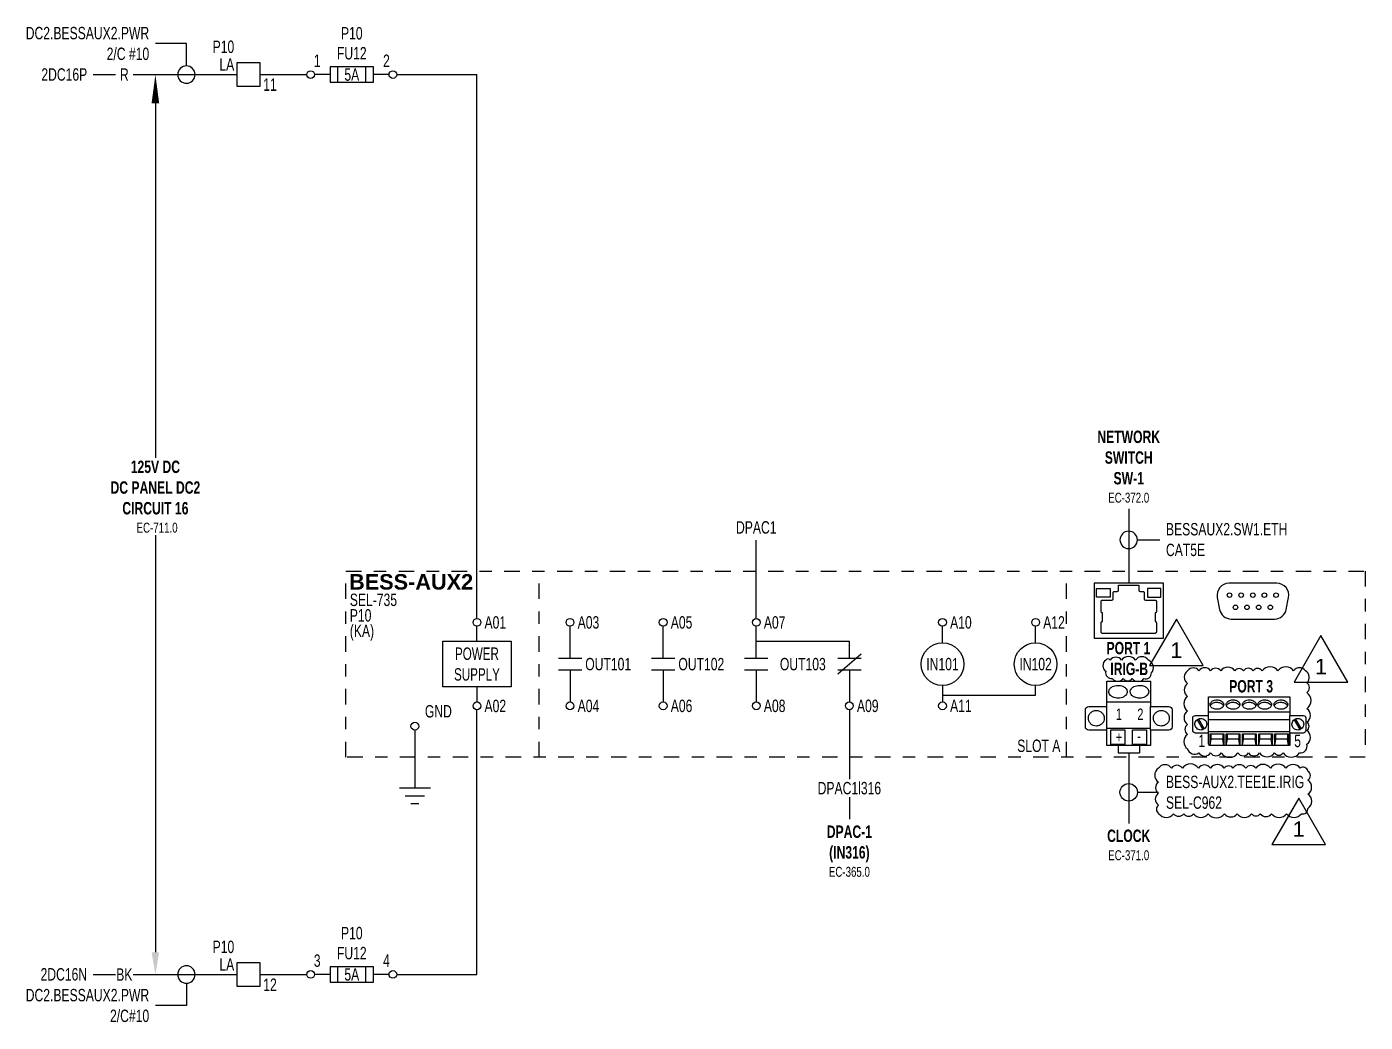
# Paper-space layout 'NRE-EC-320.1' of a CAD drawing. Header units: inches. Extents: x 1.5 to 33.3, y 0.7 to 18.6.
# Drawn here: x 1.48 to 12.26, y 10.62 to 18.64 of the extents above; entities that cross this region are included whole.
import ezdxf
from ezdxf.enums import TextEntityAlignment as Align

# ---------------------------------------------------------------- set-up
doc = ezdxf.new("R2018")
doc.units = ezdxf.units.IN
doc.header["$LTSCALE"] = 0.5
doc.header["$MEASUREMENT"] = 0
doc.set_wipeout_variables(frame=1)
doc.linetypes.add('DASHDOT2', pattern=[0.5, 0.25, -0.125, 0, -0.125])
doc.layers.add('A-Anno-Revs', color=1, linetype='Continuous', lineweight=25)
for name, color, linetype in [('EC-EQPM-MAJR', 4, 'Continuous'), ('EC-EQPM-OUTL', 4, 'DASHDOT2'), ('EC-WIRE-SCHM', 1, 'Continuous'), ('G-ANNO-TEXT', 2, 'Continuous')]:
    doc.layers.add(name, color=color, linetype=linetype)
doc.styles.add('ACADE SYMBOL', font='arial.ttf', dxfattribs={"width": 0.7, "height": 0.1})
doc.styles.add('ACADE TAG', font='arialbd.ttf', dxfattribs={"height": 0.125})
doc.styles.add('MES STANDARD', font='arial.ttf', dxfattribs={"height": 0.1})
doc.styles.add('MES SYMBOL TEXT', font='arial.ttf', dxfattribs={"width": 0.7, "height": 0.1})
doc.styles.add('ROMANS', font='romans.shx')
doc.styles.add('WD', font='arial.ttf', dxfattribs={"width": 0.7})

# ---------------------------------------------------------------- blocks, each defined once
blk = doc.blocks.new('*U8')
for p, q in [((0, 0.25), (-0.25, 0.25)), ((-0.07, 0), (-0.07, 0)), ((0.07, 0), (0.07, 0))]:
    blk.add_line(p, q)
blk.add_lwpolyline([(0, 0.07), (0, 0.25)])
for start, end in [(0, 180), (180, 0)]:
    blk.add_arc((0, 0), 0.0702, start, end)
blk = doc.blocks.new('FUSE_HORIZONTAL')
at = {"layer": 'G-ANNO-TEXT', "style": 'MES SYMBOL TEXT', "width": 0.7}
for tag, p in [('LOC', (0, 0.283)), ('FUSE_NUM', (0, 0.122))]:
    blk.add_attdef(tag, text='', height=0.1, dxfattribs=at).set_placement(p, align=Align.CENTER)
blk.add_wipeout([(0.363, 0.031), (0.363, -0.031), (-0.363, -0.031), (-0.363, 0.031)])
for p, q in [((-0.175, 0), (-0.3, 0)), ((-0.175, 0), (-0.3, 0)), ((-0.113, -0.062), (-0.113, 0.062)), ((0.113, -0.062), (0.113, 0.062)), ((0.3, 0), (0.175, 0)), ((0.3, 0), (0.175, 0))]:
    blk.add_line(p, q)
blk.add_lwpolyline([(0.175, -0.062), (0.175, 0.062), (-0.175, 0.062), (-0.175, -0.062)], close=True)
for centre in [(-0.331, 0), (0.331, 0)]:
    blk.add_circle(centre, 0.0312)
blk.add_attdef('RIGHT_TERM', text='', height=0.1, dxfattribs=at).set_placement((0.306, 0.031), align=Align.BOTTOM_RIGHT)
blk.add_attdef('LEFT_TERM', text='', height=0.1, dxfattribs=at).set_placement((-0.306, 0.031), align=Align.BOTTOM_LEFT)
blk.add_attdef('FUSE_SIZE', text='', height=0.1, dxfattribs=at).set_placement((0, 0), align=Align.MIDDLE_CENTER)
blk = doc.blocks.new('PNL_TERM')
at = {"layer": 'G-ANNO-TEXT', "style": 'MES SYMBOL TEXT', "width": 0.7}
blk.add_attdef('LOC', text='', height=0.1, dxfattribs=at).set_placement((-0.115, 0.144), align=Align.BOTTOM_RIGHT)
blk.add_wipeout([(-0.094, 0.094), (0.094, 0.094), (0.094, -0.094), (-0.094, -0.094)])
blk.add_lwpolyline([(0.094, -0.094), (0.094, 0.094), (-0.094, 0.094), (-0.094, -0.094)], close=True)
blk.add_attdef('TAGSTRIP', text='', height=0.1, dxfattribs=at).set_placement((-0.115, 0.002), align=Align.BOTTOM_RIGHT)
blk.add_attdef('TERM#', text='', height=0.1, dxfattribs=at).set_placement((0.119, -0.031), align=Align.TOP_LEFT)
blk = doc.blocks.new('*U10')
for p, q in [((-0.07, 0), (-0.07, 0)), ((0.07, 0), (0.07, 0)), ((0, -0.25), (-0.25, -0.25))]:
    blk.add_line(p, q)
blk.add_lwpolyline([(0, -0.07), (0, -0.25)])
for start, end in [(0, 180), (180, 0)]:
    blk.add_arc((0, 0), 0.0702, start, end)
blk = doc.blocks.new('HDV1_GROUND_1-')
for p, q in [((-0.125, -0.09375), (0.125, -0.09375)), ((-0.078125, -0.15625), (0.078125, -0.15625)), ((-0.03125, -0.21875), (0.03125, -0.21875))]:
    blk.add_line(p, q)
blk.add_lwpolyline([(0, 0), (0, -0.09375)])
at = {"style": 'WD', "flags": 1}
for tag in ['X4TERM01', 'X2TERM02', 'X1TERM03']:
    blk.add_attdef(tag, (0, 0), '', height=0.005, dxfattribs=at)
blk = doc.blocks.new('POWER SUPPLY')
for p, q in [((0, 0.18375), (0, 0.305)), ((0, -0.18375), (0, -0.305))]:
    blk.add_line(p, q)
blk.add_lwpolyline([(-0.275625, 0.18375), (0.275625, 0.18375), (0.275625, -0.18375), (-0.275625, -0.18375)], close=True)
for centre in [(0, 0.33625), (0, -0.33625)]:
    blk.add_circle(centre, 0.03125)
at = {"layer": 'G-ANNO-TEXT', "style": 'MES SYMBOL TEXT', "width": 0.7}
for tag, p in [('TOP-TERM', (0.06125, 0.33625)), ('BOTTOM-TERM', (0.06125, -0.33625))]:
    blk.add_attdef(tag, text='', height=0.1, dxfattribs=at).set_placement(p, align=Align.MIDDLE_LEFT)
at = {"layer": 'G-ANNO-TEXT', "style": 'MES SYMBOL TEXT', "width": 0.7, "flags": 8}
blk.add_attdef('PWR_SUP', text='', height=0.1, dxfattribs=at).set_placement((0, 0), align=Align.MIDDLE_CENTER)
blk = doc.blocks.new('RELAY_TERM')
blk.add_circle((0, 0), 0.03125)
at = {"layer": 'G-ANNO-TEXT', "style": 'MES SYMBOL TEXT', "width": 0.7}
for tag, p in [('TERM_DESC', (0.08125, 0.12)), ('TERM', (0.08125, 0))]:
    blk.add_attdef(tag, text='', height=0.1, dxfattribs=at).set_placement(p, align=Align.MIDDLE_LEFT)
blk = doc.blocks.new('OUTPUT_IN-RELAYBOX')
for p, q in [((0, 0.046875), (0, 0.305)), ((-0.09375, 0.046875), (0.09375, 0.046875)), ((-0.09375, -0.046875), (0.09375, -0.046875)), ((0, -0.046875), (0, -0.305))]:
    blk.add_line(p, q)
for centre in [(0, 0.33625), (0, -0.33625)]:
    blk.add_circle(centre, 0.03125)
at = {"layer": 'G-ANNO-TEXT', "style": 'MES SYMBOL TEXT', "width": 0.7}
blk.add_attdef('POLARITY', text='', height=0.1, dxfattribs=at).set_placement((-0.06125, 0.275625), align=Align.MIDDLE_RIGHT)
for tag, p in [('TOP-TERM', (0.06125, 0.33625)), ('OUTPUT-#', (0.1225, 0)), ('BOTTOM-TERM', (0.06125, -0.33625))]:
    blk.add_attdef(tag, text='', height=0.1, dxfattribs=at).set_placement(p, align=Align.MIDDLE_LEFT)
blk = doc.blocks.new('*U18')
for p, q in [((0, 0.047), (0, 0.305)), ((0, 0.184), (0.75, 0.184)), ((0.75, 0.047), (0.75, 0.184)), ((-0.094, 0.047), (0.094, 0.047)), ((0.844, 0.081), (0.656, -0.081)), ((0.656, 0.047), (0.844, 0.047)), ((-0.094, -0.047), (0.094, -0.047)), ((0, -0.047), (0, -0.305)), ((0.656, -0.047), (0.844, -0.047)), ((0.75, -0.047), (0.75, -0.305))]:
    blk.add_line(p, q)
for centre in [(0, 0.336), (0, -0.336), (0.75, -0.336)]:
    blk.add_circle(centre, 0.0312)
at = {"layer": 'G-ANNO-TEXT', "style": 'MES SYMBOL TEXT', "width": 0.7}
for tag, p in [('TOP-TERM', (0.061, 0.336)), ('BOTTOM-TERM-LEFT', (0.061, -0.336)), ('BOTTOM-TERM-RIGHT', (0.811, -0.336))]:
    blk.add_attdef(tag, text='', height=0.1, dxfattribs=at).set_placement(p, align=Align.MIDDLE_LEFT)
blk.add_attdef('POLARITY', text='', height=0.1, dxfattribs=at).set_placement((-0.061, 0.245), align=Align.MIDDLE_RIGHT)
blk.add_attdef('OUTPUT-#', text='', height=0.1, dxfattribs=at).set_placement((0.375, 0), align=Align.MIDDLE_CENTER)
blk = doc.blocks.new('*U27')
for p, q in [((0, 0.171875), (0, 0.305)), ((0.75, 0.171875), (0.75, 0.305)), ((0, -0.171875), (0, -0.25)), ((0.75, -0.25), (0.75, -0.171875)), ((0, -0.25), (0.75, -0.25)), ((0, -0.25), (0, -0.305))]:
    blk.add_line(p, q)
for centre, radius in [((0, 0.33625), 0.03125), ((0.75, 0.33625), 0.03125), ((0, 0), 0.171875), ((0.75, 0), 0.171875), ((0, -0.33625), 0.03125)]:
    blk.add_circle(centre, radius)
at = {"layer": 'G-ANNO-TEXT', "style": 'MES SYMBOL TEXT', "width": 0.7}
for tag, p in [('TOP-TERM-1', (0.06125, 0.33625)), ('TOP-TERM-2', (0.81125, 0.33625)), ('BOTTOM-TERM', (0.06125, -0.33625))]:
    blk.add_attdef(tag, text='', height=0.1, dxfattribs=at).set_placement(p, align=Align.MIDDLE_LEFT)
for tag, p in [('INPUT-#1', (0, 0)), ('INPUT-#2', (0.75, 0))]:
    blk.add_attdef(tag, text='', height=0.1, dxfattribs=at).set_placement(p, align=Align.MIDDLE_CENTER)
blk = doc.blocks.new('*U23')
blk.add_lwpolyline([(0, 0), (8.21, 0), (8.21, -1.5), (0, -1.5)], close=True)
at = {"layer": 'G-ANNO-TEXT', "style": 'ACADE TAG'}
blk.add_attdef('RELAY', text='', height=0.125, dxfattribs=at).set_placement((0.025, -0.087), align=Align.MIDDLE_LEFT)
at = {"layer": 'G-ANNO-TEXT', "style": 'ACADE SYMBOL', "width": 0.7}
for tag, p, height in [('DEVICE', (0.031, -0.281), 0.1), ('LOC', (0.031, -0.406), 0.1), ('MOUNT', (0.031, -0.531), 0.1), ('DWG_REF', (0.031, -0.656), 0.08)]:
    blk.add_attdef(tag, p, '', height=height, dxfattribs=at)
blk = doc.blocks.new('SERIAL')
blk.add_lwpolyline([(-0.268, -0.059, 0.361241), (-0.175, -0.137), (0.176, -0.137, 0.361667), (0.269, -0.059), (0.287, 0.038, 0.468788), (0.194, 0.151), (-0.193, 0.151, 0.469247), (-0.287, 0.038)], format="xyb", close=True)
for centre in [(-0.188, 0.056), (-0.094, 0.056), (0, 0.056), (0.093, 0.056), (0.187, 0.056), (-0.14, -0.042), (-0.047, -0.042), (0.047, -0.042), (0.141, -0.042)]:
    blk.add_circle(centre, 0.0182)
blk = doc.blocks.new('ETHERNET')
for points in [[(-0.279, 0.242), (0.279, 0.242), (0.279, -0.201), (-0.279, -0.201)], [(-0.259, 0.2), (-0.15, 0.2), (-0.15, 0.131), (-0.259, 0.131)], [(0.259, 0.2), (0.15, 0.2), (0.15, 0.131), (0.259, 0.131)]]:
    blk.add_lwpolyline(points, close=True)
blk.add_lwpolyline([(0, 0.228), (-0.082, 0.228), (-0.082, 0.187, -0.414214), (-0.092, 0.177), (-0.115, 0.177, 0.414214), (-0.125, 0.167), (-0.125, 0.117, -0.414214), (-0.135, 0.107), (-0.213, 0.107, 0.414214), (-0.223, 0.097), (-0.223, 0.013, 0.414214), (-0.213, 0.003), (-0.212, 0.003), (-0.212, -0.066), (-0.213, -0.066, 0.414214), (-0.223, -0.076), (-0.223, -0.151, 0.414214), (-0.213, -0.161), (0, -0.161), (0.213, -0.161, 0.414214), (0.223, -0.151), (0.223, -0.076, 0.414214), (0.213, -0.066), (0.212, -0.066), (0.212, 0.003), (0.213, 0.003, 0.414214), (0.223, 0.013), (0.223, 0.097, 0.414214), (0.213, 0.107), (0.135, 0.107, -0.414214), (0.125, 0.117), (0.125, 0.167, 0.414214), (0.115, 0.177), (0.092, 0.177, -0.414214), (0.082, 0.187), (0.082, 0.228)], format="xyb", close=True)
blk = doc.blocks.new('*U22')
for p, q in [((0, 0.07), (0, 0.07)), ((0, -0.07), (0, -0.07))]:
    blk.add_line(p, q)
blk.add_lwpolyline([(0.07, 0), (0.237, 0)])
for start, end in [(90, 270), (270, 90)]:
    blk.add_arc((0, 0), 0.0702, start, end)
blk = doc.blocks.new('*U21')
for p, q in [((0, 0.07), (0, 0.07)), ((0.25, 0), (0.25, 0)), ((0, -0.07), (0, -0.07))]:
    blk.add_line(p, q)
blk.add_lwpolyline([(0.07, 0), (0.25, 0)])
for start, end in [(90, 270), (270, 90)]:
    blk.add_arc((0, 0), 0.0702, start, end)
blk = doc.blocks.new('Anno_Revision_A')
at = {"color": 0, "linetype": 'ByBlock'}
blk.add_wipeout([(1.732, -1), (0, 2), (-1.732, -1)], dxfattribs=at)
at = {"color": 0, "linetype": 'ByBlock', "lineweight": -2}
blk.add_lwpolyline([(1.732, -1), (0, 2), (-1.732, -1)], close=True, dxfattribs=at)
at = {"color": 0, "linetype": 'ByBlock', "lineweight": -2, "style": 'ROMANS'}
blk.add_attdef('REVISION', text='', height=1, dxfattribs=at).set_placement((0, 0.058), align=Align.MIDDLE)

psp = doc.layouts.new('NRE-EC-320.1')

# ---------------------------------------------------------------- linework, layer by layer
at = {"layer": 'EC-EQPM-MAJR'}
for p, q in [((10.903, 13.054), (10.949, 12.974)), ((10.913, 13.06), (10.96, 12.98)), ((10.996, 13.056), (11.65, 13.056)), ((11.684, 13.054), (11.731, 12.974)), ((11.694, 13.06), (11.741, 12.98)), ((11.007, 12.847), (11.016, 12.898)), ((11.117, 12.847), (11.109, 12.898)), ((11.138, 12.847), (11.147, 12.898)), ((11.248, 12.847), (11.239, 12.898)), ((11.268, 12.847), (11.277, 12.898)), ((11.378, 12.847), (11.37, 12.898)), ((11.399, 12.847), (11.408, 12.898)), ((11.508, 12.847), (11.5, 12.898)), ((11.529, 12.847), (11.538, 12.898)), ((11.639, 12.847), (11.631, 12.898))]:
    psp.add_line(p, q, dxfattribs=at)
for points in [[(10.528, 13.365), (10.528, 13.16), (10.668, 13.16), (10.672, 13.16), (10.674, 13.16), (10.685, 13.159), (10.694, 13.153), (10.7, 13.144), (10.701, 13.133), (10.701, 12.997), (10.7, 12.986), (10.694, 12.978), (10.685, 12.972), (10.674, 12.969), (10.672, 12.969), (10.528, 12.969), (10.528, 12.847), (10.181, 12.847), (10.178, 12.847), (10.177, 12.847), (10.177, 12.969), (10.175, 12.969), (10.037, 12.969), (10.032, 12.969), (10.031, 12.969), (10.021, 12.972), (10.012, 12.978), (10.005, 12.986), (10.003, 12.997), (10.003, 13.133), (10.005, 13.144), (10.012, 13.153), (10.021, 13.159), (10.031, 13.16), (10.032, 13.16), (10.171, 13.16), (10.175, 13.16), (10.177, 13.16), (10.177, 13.365)], [(11.65, 13.239), (11.65, 13.088), (11.753, 13.088), (11.757, 13.088), (11.758, 13.088), (11.766, 13.086), (11.773, 13.082), (11.777, 13.076), (11.778, 13.068), (11.778, 12.967), (11.777, 12.959), (11.773, 12.953), (11.766, 12.948), (11.758, 12.946), (11.757, 12.946), (11.65, 12.946), (11.65, 12.847), (11, 12.847), (10.998, 12.856), (10.996, 12.856), (10.996, 12.946), (10.995, 12.946), (10.893, 12.946), (10.89, 12.946), (10.889, 12.946), (10.881, 12.948), (10.875, 12.953), (10.869, 12.959), (10.868, 12.967), (10.868, 13.068), (10.869, 13.076), (10.875, 13.082), (10.881, 13.086), (10.889, 13.088), (10.89, 13.088), (10.992, 13.088), (10.995, 13.088), (10.996, 13.088), (10.996, 13.239)], [(10.321, 12.855), (10.209, 12.855), (10.209, 12.973), (10.321, 12.973)], [(10.494, 12.855), (10.382, 12.855), (10.382, 12.973), (10.494, 12.973)], [(11.117, 12.847), (11.007, 12.847), (11.008, 12.941), (11.117, 12.941)], [(11.016, 12.941), (11.109, 12.941), (11.109, 12.898), (11.016, 12.898)], [(11.248, 12.847), (11.138, 12.847), (11.138, 12.941), (11.248, 12.941)], [(11.147, 12.941), (11.239, 12.941), (11.239, 12.898), (11.147, 12.898)], [(11.378, 12.847), (11.268, 12.847), (11.269, 12.941), (11.378, 12.941)], [(11.277, 12.941), (11.37, 12.941), (11.37, 12.898), (11.277, 12.898)], [(11.508, 12.847), (11.399, 12.847), (11.399, 12.941), (11.509, 12.941)], [(11.408, 12.941), (11.5, 12.941), (11.5, 12.898), (11.408, 12.898)], [(11.639, 12.847), (11.529, 12.847), (11.53, 12.941), (11.639, 12.941)], [(11.538, 12.941), (11.631, 12.941), (11.631, 12.898), (11.538, 12.898)]]:
    psp.add_lwpolyline(points, close=True, dxfattribs=at)
for points in [[(10.528, 13.195), (10.177, 13.195)], [(10.177, 12.969), (10.177, 13.16)], [(10.528, 12.969), (10.528, 13.16)], [(11.65, 13.114), (10.996, 13.114)], [(10.996, 12.946), (10.996, 13.088)], [(11.65, 12.946), (11.65, 13.088)], [(10.528, 12.982), (10.177, 12.982)], [(11.65, 12.956), (10.996, 12.956)], [(10.266, 12.847), (10.266, 12.786), (10.266, 12.786)], [(10.438, 12.855), (10.439, 12.786), (10.439, 12.786)], [(10.266, 12.786), (10.439, 12.786)]]:
    psp.add_lwpolyline(points, dxfattribs=at)
for points, knots in [([(10.191, 13.28), (10.191, 13.284), (10.192, 13.289), (10.196, 13.298), (10.199, 13.303), (10.207, 13.312), (10.213, 13.317), (10.226, 13.324), (10.233, 13.326), (10.249, 13.33), (10.257, 13.331), (10.266, 13.331)], [0, 0, 0, 0, 0.0161958, 0.0161958, 0.034432, 0.034432, 0.0593315, 0.0593315, 0.0851553, 0.0851553, 0.1134478, 0.1134478, 0.1134478, 0.1134478]), ([(10.266, 13.228), (10.252, 13.228), (10.238, 13.231), (10.218, 13.239), (10.211, 13.244), (10.201, 13.254), (10.197, 13.259), (10.194, 13.266), (10.193, 13.269), (10.191, 13.274), (10.191, 13.277), (10.191, 13.28)], [0, 0, 0, 0, 0.0479578, 0.0479578, 0.0865232, 0.0865232, 0.1124939, 0.1124939, 0.1249007, 0.1249007, 0.1373387, 0.1373387, 0.1373387, 0.1373387]), ([(10.266, 13.331), (10.28, 13.331), (10.293, 13.328), (10.313, 13.32), (10.321, 13.315), (10.331, 13.305), (10.334, 13.3), (10.338, 13.293), (10.338, 13.29), (10.34, 13.285), (10.34, 13.282), (10.34, 13.28)], [0, 0, 0, 0, 0.0479578, 0.0479578, 0.0865232, 0.0865232, 0.1124939, 0.1124939, 0.1249007, 0.1249007, 0.1373387, 0.1373387, 0.1373387, 0.1373387]), ([(10.34, 13.28), (10.34, 13.275), (10.339, 13.27), (10.335, 13.261), (10.332, 13.256), (10.324, 13.247), (10.318, 13.243), (10.305, 13.235), (10.298, 13.233), (10.282, 13.229), (10.274, 13.228), (10.266, 13.228)], [0, 0, 0, 0, 0.0161958, 0.0161958, 0.034432, 0.034432, 0.0593315, 0.0593315, 0.0851553, 0.0851553, 0.1134478, 0.1134478, 0.1134478, 0.1134478]), ([(10.364, 13.28), (10.364, 13.284), (10.365, 13.289), (10.369, 13.298), (10.372, 13.303), (10.38, 13.312), (10.386, 13.317), (10.399, 13.324), (10.407, 13.326), (10.422, 13.33), (10.431, 13.331), (10.439, 13.331)], [0, 0, 0, 0, 0.0161958, 0.0161958, 0.034432, 0.034432, 0.0593315, 0.0593315, 0.0851553, 0.0851553, 0.1134478, 0.1134478, 0.1134478, 0.1134478]), ([(10.439, 13.228), (10.425, 13.228), (10.412, 13.231), (10.392, 13.239), (10.384, 13.244), (10.374, 13.254), (10.37, 13.259), (10.367, 13.266), (10.366, 13.269), (10.365, 13.274), (10.364, 13.277), (10.364, 13.28)], [0, 0, 0, 0, 0.0479578, 0.0479578, 0.0865232, 0.0865232, 0.1124939, 0.1124939, 0.1249007, 0.1249007, 0.1373387, 0.1373387, 0.1373387, 0.1373387]), ([(10.439, 13.331), (10.453, 13.331), (10.466, 13.328), (10.486, 13.32), (10.494, 13.315), (10.504, 13.305), (10.507, 13.3), (10.511, 13.293), (10.512, 13.29), (10.513, 13.285), (10.513, 13.282), (10.513, 13.28)], [0, 0, 0, 0, 0.0479578, 0.0479578, 0.0865232, 0.0865232, 0.1124939, 0.1124939, 0.1249007, 0.1249007, 0.1373387, 0.1373387, 0.1373387, 0.1373387]), ([(10.513, 13.28), (10.513, 13.275), (10.512, 13.27), (10.509, 13.261), (10.506, 13.256), (10.497, 13.247), (10.491, 13.243), (10.478, 13.235), (10.471, 13.233), (10.456, 13.229), (10.447, 13.228), (10.439, 13.228)], [0, 0, 0, 0, 0.0161958, 0.0161958, 0.034432, 0.034432, 0.0593315, 0.0593315, 0.0851553, 0.0851553, 0.1134478, 0.1134478, 0.1134478, 0.1134478]), ([(11.007, 13.176), (11.007, 13.179), (11.008, 13.183), (11.011, 13.19), (11.013, 13.193), (11.019, 13.2), (11.023, 13.203), (11.033, 13.209), (11.038, 13.211), (11.05, 13.213), (11.056, 13.214), (11.062, 13.214)], [0, 0, 0, 0, 0.0161958, 0.0161958, 0.034432, 0.034432, 0.0593315, 0.0593315, 0.0851553, 0.0851553, 0.1134478, 0.1134478, 0.1134478, 0.1134478]), ([(11.062, 13.138), (11.052, 13.138), (11.042, 13.14), (11.027, 13.146), (11.021, 13.15), (11.014, 13.157), (11.011, 13.16), (11.009, 13.166), (11.008, 13.168), (11.007, 13.172), (11.007, 13.174), (11.007, 13.176)], [0, 0, 0, 0, 0.0479578, 0.0479578, 0.0865232, 0.0865232, 0.1124939, 0.1124939, 0.1249007, 0.1249007, 0.1373387, 0.1373387, 0.1373387, 0.1373387]), ([(11.008, 13.167), (11.01, 13.171), (11.012, 13.174), (11.018, 13.181), (11.022, 13.184), (11.032, 13.189), (11.037, 13.191), (11.049, 13.194), (11.055, 13.195), (11.061, 13.195)], [0.01723544, 0.01723544, 0.01723544, 0.01723544, 0.03443199, 0.03443199, 0.05933147, 0.05933147, 0.08515535, 0.08515535, 0.11344783, 0.11344783, 0.11344783, 0.11344783]), ([(11.061, 13.195), (11.072, 13.195), (11.081, 13.193), (11.096, 13.187), (11.102, 13.183), (11.109, 13.176), (11.112, 13.172), (11.114, 13.167), (11.115, 13.166), (11.115, 13.165)], [0, 0, 0, 0, 0.0479578, 0.0479578, 0.0865232, 0.0865232, 0.1124939, 0.1124939, 0.1195308, 0.1195308, 0.1195308, 0.1195308]), ([(11.062, 13.214), (11.073, 13.214), (11.082, 13.212), (11.097, 13.206), (11.103, 13.202), (11.11, 13.195), (11.113, 13.191), (11.115, 13.186), (11.116, 13.184), (11.117, 13.18), (11.117, 13.178), (11.117, 13.176)], [0, 0, 0, 0, 0.0479578, 0.0479578, 0.0865232, 0.0865232, 0.1124939, 0.1124939, 0.1249007, 0.1249007, 0.1373387, 0.1373387, 0.1373387, 0.1373387]), ([(11.117, 13.176), (11.117, 13.172), (11.116, 13.169), (11.114, 13.162), (11.112, 13.159), (11.105, 13.152), (11.101, 13.149), (11.091, 13.143), (11.086, 13.141), (11.075, 13.138), (11.068, 13.138), (11.062, 13.138)], [0, 0, 0, 0, 0.0161958, 0.0161958, 0.034432, 0.034432, 0.0593315, 0.0593315, 0.0851553, 0.0851553, 0.1134478, 0.1134478, 0.1134478, 0.1134478]), ([(11.138, 13.176), (11.138, 13.179), (11.138, 13.183), (11.141, 13.19), (11.143, 13.193), (11.149, 13.2), (11.154, 13.203), (11.163, 13.209), (11.169, 13.211), (11.18, 13.213), (11.186, 13.214), (11.193, 13.214)], [0, 0, 0, 0, 0.0161958, 0.0161958, 0.034432, 0.034432, 0.0593315, 0.0593315, 0.0851553, 0.0851553, 0.1134478, 0.1134478, 0.1134478, 0.1134478]), ([(11.193, 13.138), (11.182, 13.138), (11.173, 13.14), (11.158, 13.146), (11.152, 13.15), (11.144, 13.157), (11.142, 13.16), (11.139, 13.166), (11.139, 13.168), (11.138, 13.172), (11.138, 13.174), (11.138, 13.176)], [0, 0, 0, 0, 0.0479578, 0.0479578, 0.0865232, 0.0865232, 0.1124939, 0.1124939, 0.1249007, 0.1249007, 0.1373387, 0.1373387, 0.1373387, 0.1373387]), ([(11.139, 13.167), (11.14, 13.171), (11.142, 13.174), (11.149, 13.181), (11.153, 13.184), (11.163, 13.189), (11.168, 13.191), (11.179, 13.194), (11.186, 13.195), (11.192, 13.195)], [0.01723544, 0.01723544, 0.01723544, 0.01723544, 0.03443199, 0.03443199, 0.05933147, 0.05933147, 0.08515535, 0.08515535, 0.11344783, 0.11344783, 0.11344783, 0.11344783]), ([(11.192, 13.195), (11.202, 13.195), (11.212, 13.193), (11.227, 13.187), (11.232, 13.183), (11.24, 13.176), (11.242, 13.172), (11.245, 13.167), (11.245, 13.166), (11.245, 13.165)], [0, 0, 0, 0, 0.0479578, 0.0479578, 0.0865232, 0.0865232, 0.1124939, 0.1124939, 0.1195308, 0.1195308, 0.1195308, 0.1195308]), ([(11.193, 13.214), (11.203, 13.214), (11.213, 13.212), (11.228, 13.206), (11.233, 13.202), (11.241, 13.195), (11.243, 13.191), (11.246, 13.186), (11.247, 13.184), (11.247, 13.18), (11.248, 13.178), (11.248, 13.176)], [0, 0, 0, 0, 0.0479578, 0.0479578, 0.0865232, 0.0865232, 0.1124939, 0.1124939, 0.1249007, 0.1249007, 0.1373387, 0.1373387, 0.1373387, 0.1373387]), ([(11.248, 13.176), (11.248, 13.172), (11.247, 13.169), (11.244, 13.162), (11.242, 13.159), (11.236, 13.152), (11.231, 13.149), (11.222, 13.143), (11.216, 13.141), (11.205, 13.138), (11.199, 13.138), (11.193, 13.138)], [0, 0, 0, 0, 0.0161958, 0.0161958, 0.034432, 0.034432, 0.0593315, 0.0593315, 0.0851553, 0.0851553, 0.1134478, 0.1134478, 0.1134478, 0.1134478]), ([(11.268, 13.176), (11.268, 13.179), (11.269, 13.183), (11.271, 13.19), (11.274, 13.193), (11.28, 13.2), (11.284, 13.203), (11.294, 13.209), (11.299, 13.211), (11.311, 13.213), (11.317, 13.214), (11.323, 13.214)], [0, 0, 0, 0, 0.0161958, 0.0161958, 0.034432, 0.034432, 0.0593315, 0.0593315, 0.0851553, 0.0851553, 0.1134478, 0.1134478, 0.1134478, 0.1134478]), ([(11.323, 13.138), (11.313, 13.138), (11.303, 13.14), (11.288, 13.146), (11.282, 13.15), (11.275, 13.157), (11.272, 13.16), (11.27, 13.166), (11.269, 13.168), (11.268, 13.172), (11.268, 13.174), (11.268, 13.176)], [0, 0, 0, 0, 0.0479578, 0.0479578, 0.0865232, 0.0865232, 0.1124939, 0.1124939, 0.1249007, 0.1249007, 0.1373387, 0.1373387, 0.1373387, 0.1373387]), ([(11.269, 13.167), (11.271, 13.171), (11.273, 13.174), (11.279, 13.181), (11.283, 13.184), (11.293, 13.189), (11.298, 13.191), (11.31, 13.194), (11.316, 13.195), (11.322, 13.195)], [0.01723544, 0.01723544, 0.01723544, 0.01723544, 0.03443199, 0.03443199, 0.05933147, 0.05933147, 0.08515535, 0.08515535, 0.11344783, 0.11344783, 0.11344783, 0.11344783]), ([(11.322, 13.195), (11.333, 13.195), (11.342, 13.193), (11.357, 13.187), (11.363, 13.183), (11.37, 13.176), (11.373, 13.172), (11.375, 13.167), (11.376, 13.166), (11.376, 13.165)], [0, 0, 0, 0, 0.0479578, 0.0479578, 0.0865232, 0.0865232, 0.1124939, 0.1124939, 0.1195308, 0.1195308, 0.1195308, 0.1195308]), ([(11.323, 13.214), (11.333, 13.214), (11.343, 13.212), (11.358, 13.206), (11.364, 13.202), (11.371, 13.195), (11.374, 13.191), (11.376, 13.186), (11.377, 13.184), (11.378, 13.18), (11.378, 13.178), (11.378, 13.176)], [0, 0, 0, 0, 0.0479578, 0.0479578, 0.0865232, 0.0865232, 0.1124939, 0.1124939, 0.1249007, 0.1249007, 0.1373387, 0.1373387, 0.1373387, 0.1373387]), ([(11.378, 13.176), (11.378, 13.172), (11.377, 13.169), (11.375, 13.162), (11.373, 13.159), (11.366, 13.152), (11.362, 13.149), (11.352, 13.143), (11.347, 13.141), (11.335, 13.138), (11.329, 13.138), (11.323, 13.138)], [0, 0, 0, 0, 0.0161958, 0.0161958, 0.034432, 0.034432, 0.0593315, 0.0593315, 0.0851553, 0.0851553, 0.1134478, 0.1134478, 0.1134478, 0.1134478]), ([(11.392, 13.176), (11.392, 13.179), (11.393, 13.183), (11.396, 13.19), (11.398, 13.193), (11.404, 13.2), (11.409, 13.203), (11.418, 13.209), (11.424, 13.211), (11.435, 13.213), (11.441, 13.214), (11.447, 13.214)], [0, 0, 0, 0, 0.0161958, 0.0161958, 0.034432, 0.034432, 0.0593315, 0.0593315, 0.0851553, 0.0851553, 0.1134478, 0.1134478, 0.1134478, 0.1134478]), ([(11.447, 13.138), (11.437, 13.138), (11.427, 13.14), (11.412, 13.146), (11.407, 13.15), (11.399, 13.157), (11.397, 13.16), (11.394, 13.166), (11.393, 13.168), (11.393, 13.172), (11.392, 13.174), (11.392, 13.176)], [0, 0, 0, 0, 0.0479578, 0.0479578, 0.0865232, 0.0865232, 0.1124939, 0.1124939, 0.1249007, 0.1249007, 0.1373387, 0.1373387, 0.1373387, 0.1373387]), ([(11.394, 13.167), (11.395, 13.171), (11.397, 13.174), (11.403, 13.181), (11.408, 13.184), (11.417, 13.189), (11.423, 13.191), (11.434, 13.194), (11.44, 13.195), (11.446, 13.195)], [0.01723544, 0.01723544, 0.01723544, 0.01723544, 0.03443199, 0.03443199, 0.05933147, 0.05933147, 0.08515535, 0.08515535, 0.11344783, 0.11344783, 0.11344783, 0.11344783]), ([(11.446, 13.195), (11.457, 13.195), (11.467, 13.193), (11.481, 13.187), (11.487, 13.183), (11.495, 13.176), (11.497, 13.172), (11.499, 13.167), (11.5, 13.166), (11.5, 13.165)], [0, 0, 0, 0, 0.0479578, 0.0479578, 0.0865232, 0.0865232, 0.1124939, 0.1124939, 0.1195308, 0.1195308, 0.1195308, 0.1195308]), ([(11.447, 13.214), (11.458, 13.214), (11.467, 13.212), (11.482, 13.206), (11.488, 13.202), (11.495, 13.195), (11.498, 13.191), (11.501, 13.186), (11.501, 13.184), (11.502, 13.18), (11.502, 13.178), (11.502, 13.176)], [0, 0, 0, 0, 0.0479578, 0.0479578, 0.0865232, 0.0865232, 0.1124939, 0.1124939, 0.1249007, 0.1249007, 0.1373387, 0.1373387, 0.1373387, 0.1373387]), ([(11.502, 13.176), (11.502, 13.172), (11.502, 13.169), (11.499, 13.162), (11.497, 13.159), (11.491, 13.152), (11.486, 13.149), (11.477, 13.143), (11.471, 13.141), (11.46, 13.138), (11.454, 13.138), (11.447, 13.138)], [0, 0, 0, 0, 0.0161958, 0.0161958, 0.034432, 0.034432, 0.0593315, 0.0593315, 0.0851553, 0.0851553, 0.1134478, 0.1134478, 0.1134478, 0.1134478]), ([(11.523, 13.176), (11.523, 13.179), (11.523, 13.183), (11.526, 13.19), (11.528, 13.193), (11.535, 13.2), (11.539, 13.203), (11.549, 13.209), (11.554, 13.211), (11.565, 13.213), (11.572, 13.214), (11.578, 13.214)], [0, 0, 0, 0, 0.0161958, 0.0161958, 0.034432, 0.034432, 0.0593315, 0.0593315, 0.0851553, 0.0851553, 0.1134478, 0.1134478, 0.1134478, 0.1134478]), ([(11.578, 13.138), (11.567, 13.138), (11.558, 13.14), (11.543, 13.146), (11.537, 13.15), (11.53, 13.157), (11.527, 13.16), (11.525, 13.166), (11.524, 13.168), (11.523, 13.172), (11.523, 13.174), (11.523, 13.176)], [0, 0, 0, 0, 0.0479578, 0.0479578, 0.0865232, 0.0865232, 0.1124939, 0.1124939, 0.1249007, 0.1249007, 0.1373387, 0.1373387, 0.1373387, 0.1373387]), ([(11.524, 13.167), (11.526, 13.171), (11.528, 13.174), (11.534, 13.181), (11.538, 13.184), (11.548, 13.189), (11.553, 13.191), (11.565, 13.194), (11.571, 13.195), (11.577, 13.195)], [0.01723544, 0.01723544, 0.01723544, 0.01723544, 0.03443199, 0.03443199, 0.05933147, 0.05933147, 0.08515535, 0.08515535, 0.11344783, 0.11344783, 0.11344783, 0.11344783]), ([(11.577, 13.195), (11.587, 13.195), (11.597, 13.193), (11.612, 13.187), (11.618, 13.183), (11.625, 13.176), (11.628, 13.172), (11.63, 13.167), (11.63, 13.166), (11.631, 13.165)], [0, 0, 0, 0, 0.0479578, 0.0479578, 0.0865232, 0.0865232, 0.1124939, 0.1124939, 0.1195308, 0.1195308, 0.1195308, 0.1195308]), ([(11.578, 13.214), (11.588, 13.214), (11.598, 13.212), (11.613, 13.206), (11.619, 13.202), (11.626, 13.195), (11.628, 13.191), (11.631, 13.186), (11.632, 13.184), (11.633, 13.18), (11.633, 13.178), (11.633, 13.176)], [0, 0, 0, 0, 0.0479578, 0.0479578, 0.0865232, 0.0865232, 0.1124939, 0.1124939, 0.1249007, 0.1249007, 0.1373387, 0.1373387, 0.1373387, 0.1373387]), ([(11.633, 13.176), (11.633, 13.172), (11.632, 13.169), (11.629, 13.162), (11.627, 13.159), (11.621, 13.152), (11.617, 13.149), (11.607, 13.143), (11.602, 13.141), (11.59, 13.138), (11.584, 13.138), (11.578, 13.138)], [0, 0, 0, 0, 0.0161958, 0.0161958, 0.034432, 0.034432, 0.0593315, 0.0593315, 0.0851553, 0.0851553, 0.1134478, 0.1134478, 0.1134478, 0.1134478]), ([(10.027, 13.066), (10.027, 13.074), (10.028, 13.082), (10.034, 13.097), (10.038, 13.103), (10.05, 13.115), (10.057, 13.12), (10.068, 13.125), (10.073, 13.127), (10.082, 13.128), (10.086, 13.129), (10.091, 13.129)], [0, 0, 0, 0, 0.0272764, 0.0272764, 0.0546457, 0.0546457, 0.0833926, 0.0833926, 0.0987335, 0.0987335, 0.1145894, 0.1145894, 0.1145894, 0.1145894]), ([(10.091, 13.003), (10.082, 13.003), (10.074, 13.005), (10.059, 13.011), (10.052, 13.015), (10.04, 13.027), (10.035, 13.034), (10.03, 13.045), (10.029, 13.049), (10.027, 13.058), (10.027, 13.062), (10.027, 13.066)], [0, 0, 0, 0, 0.028938, 0.028938, 0.0574183, 0.0574183, 0.0860841, 0.0860841, 0.1001857, 0.1001857, 0.1146972, 0.1146972, 0.1146972, 0.1146972]), ([(10.091, 13.129), (10.099, 13.129), (10.108, 13.127), (10.123, 13.121), (10.13, 13.116), (10.142, 13.105), (10.147, 13.098), (10.152, 13.086), (10.153, 13.083), (10.155, 13.074), (10.155, 13.07), (10.155, 13.066)], [0, 0, 0, 0, 0.028938, 0.028938, 0.0574183, 0.0574183, 0.0860841, 0.0860841, 0.1001857, 0.1001857, 0.1146972, 0.1146972, 0.1146972, 0.1146972]), ([(10.155, 13.066), (10.155, 13.058), (10.154, 13.05), (10.148, 13.035), (10.143, 13.029), (10.132, 13.017), (10.125, 13.012), (10.113, 13.007), (10.109, 13.005), (10.1, 13.004), (10.095, 13.003), (10.091, 13.003)], [0, 0, 0, 0, 0.0272764, 0.0272764, 0.0546457, 0.0546457, 0.0833926, 0.0833926, 0.0987335, 0.0987335, 0.1145894, 0.1145894, 0.1145894, 0.1145894]), ([(10.551, 13.066), (10.551, 13.074), (10.552, 13.082), (10.558, 13.097), (10.563, 13.103), (10.574, 13.115), (10.581, 13.12), (10.593, 13.125), (10.597, 13.127), (10.606, 13.128), (10.61, 13.129), (10.615, 13.129)], [0, 0, 0, 0, 0.0272764, 0.0272764, 0.0546457, 0.0546457, 0.0833926, 0.0833926, 0.0987335, 0.0987335, 0.1145894, 0.1145894, 0.1145894, 0.1145894]), ([(10.615, 13.003), (10.607, 13.003), (10.598, 13.005), (10.583, 13.011), (10.576, 13.015), (10.564, 13.027), (10.559, 13.034), (10.554, 13.045), (10.553, 13.049), (10.551, 13.058), (10.551, 13.062), (10.551, 13.066)], [0, 0, 0, 0, 0.028938, 0.028938, 0.0574183, 0.0574183, 0.0860841, 0.0860841, 0.1001857, 0.1001857, 0.1146972, 0.1146972, 0.1146972, 0.1146972]), ([(10.615, 13.129), (10.624, 13.129), (10.632, 13.127), (10.647, 13.121), (10.654, 13.116), (10.666, 13.105), (10.671, 13.098), (10.676, 13.086), (10.677, 13.083), (10.679, 13.074), (10.679, 13.07), (10.679, 13.066)], [0, 0, 0, 0, 0.028938, 0.028938, 0.0574183, 0.0574183, 0.0860841, 0.0860841, 0.1001857, 0.1001857, 0.1146972, 0.1146972, 0.1146972, 0.1146972]), ([(10.679, 13.066), (10.679, 13.058), (10.678, 13.05), (10.672, 13.035), (10.667, 13.029), (10.656, 13.017), (10.649, 13.012), (10.637, 13.007), (10.633, 13.005), (10.624, 13.004), (10.62, 13.003), (10.615, 13.003)], [0, 0, 0, 0, 0.0272764, 0.0272764, 0.0546457, 0.0546457, 0.0833926, 0.0833926, 0.0987335, 0.0987335, 0.1145894, 0.1145894, 0.1145894, 0.1145894]), ([(10.885, 13.018), (10.885, 13.024), (10.886, 13.03), (10.891, 13.041), (10.894, 13.046), (10.902, 13.054), (10.908, 13.058), (10.916, 13.062), (10.919, 13.063), (10.926, 13.064), (10.929, 13.065), (10.933, 13.065)], [0, 0, 0, 0, 0.0272764, 0.0272764, 0.0546457, 0.0546457, 0.0833926, 0.0833926, 0.0987335, 0.0987335, 0.1145894, 0.1145894, 0.1145894, 0.1145894]), ([(10.933, 13.065), (10.939, 13.065), (10.945, 13.063), (10.957, 13.059), (10.962, 13.055), (10.971, 13.047), (10.974, 13.042), (10.978, 13.033), (10.979, 13.03), (10.98, 13.024), (10.98, 13.021), (10.98, 13.018)], [0, 0, 0, 0, 0.028938, 0.028938, 0.0574183, 0.0574183, 0.0860841, 0.0860841, 0.1001857, 0.1001857, 0.1146972, 0.1146972, 0.1146972, 0.1146972]), ([(11.667, 13.018), (11.667, 13.024), (11.668, 13.03), (11.672, 13.041), (11.676, 13.046), (11.684, 13.054), (11.689, 13.058), (11.698, 13.062), (11.701, 13.063), (11.708, 13.064), (11.711, 13.065), (11.714, 13.065)], [0, 0, 0, 0, 0.0272764, 0.0272764, 0.0546457, 0.0546457, 0.0833926, 0.0833926, 0.0987335, 0.0987335, 0.1145894, 0.1145894, 0.1145894, 0.1145894]), ([(11.714, 13.065), (11.721, 13.065), (11.727, 13.063), (11.738, 13.059), (11.743, 13.055), (11.752, 13.047), (11.756, 13.042), (11.759, 13.033), (11.76, 13.03), (11.762, 13.024), (11.762, 13.021), (11.762, 13.018)], [0, 0, 0, 0, 0.028938, 0.028938, 0.0574183, 0.0574183, 0.0860841, 0.0860841, 0.1001857, 0.1001857, 0.1146972, 0.1146972, 0.1146972, 0.1146972]), ([(10.933, 12.971), (10.927, 12.971), (10.92, 12.973), (10.909, 12.977), (10.904, 12.981), (10.895, 12.989), (10.891, 12.994), (10.888, 13.003), (10.887, 13.006), (10.886, 13.012), (10.885, 13.015), (10.885, 13.018)], [0, 0, 0, 0, 0.028938, 0.028938, 0.0574183, 0.0574183, 0.0860841, 0.0860841, 0.1001857, 0.1001857, 0.1146972, 0.1146972, 0.1146972, 0.1146972]), ([(10.98, 13.018), (10.98, 13.012), (10.979, 13.006), (10.975, 12.995), (10.972, 12.99), (10.963, 12.982), (10.958, 12.978), (10.949, 12.974), (10.946, 12.973), (10.94, 12.972), (10.936, 12.971), (10.933, 12.971)], [0, 0, 0, 0, 0.0272764, 0.0272764, 0.0546457, 0.0546457, 0.0833926, 0.0833926, 0.0987335, 0.0987335, 0.1145894, 0.1145894, 0.1145894, 0.1145894]), ([(11.714, 12.971), (11.708, 12.971), (11.702, 12.973), (11.69, 12.977), (11.685, 12.981), (11.676, 12.989), (11.673, 12.994), (11.669, 13.003), (11.668, 13.006), (11.667, 13.012), (11.667, 13.015), (11.667, 13.018)], [0, 0, 0, 0, 0.028938, 0.028938, 0.0574183, 0.0574183, 0.0860841, 0.0860841, 0.1001857, 0.1001857, 0.1146972, 0.1146972, 0.1146972, 0.1146972]), ([(11.762, 13.018), (11.762, 13.012), (11.761, 13.006), (11.756, 12.995), (11.753, 12.99), (11.745, 12.982), (11.74, 12.978), (11.731, 12.974), (11.728, 12.973), (11.721, 12.972), (11.718, 12.971), (11.714, 12.971)], [0, 0, 0, 0, 0.0272764, 0.0272764, 0.0546457, 0.0546457, 0.0833926, 0.0833926, 0.0987335, 0.0987335, 0.1145894, 0.1145894, 0.1145894, 0.1145894])]:
    psp.add_open_spline(points, degree=3, knots=knots, dxfattribs=at)
at = {"layer": 'EC-EQPM-OUTL'}
for points in [[(5.602, 12.752), (5.602, 14.252)], [(9.852, 12.752), (9.852, 14.252)]]:
    psp.add_lwpolyline(points, dxfattribs=at)
at = {"layer": 'EC-WIRE-SCHM'}
for p, q in [((2.012, 18.252), (5.102, 18.252)), ((5.102, 13.869), (5.102, 18.252)), ((7.352, 13.869), (7.352, 14.502)), ((8.102, 13.134), (8.102, 12.252)), ((4.602, 12.97), (4.602, 12.595))]:
    psp.add_line(p, q, dxfattribs=at)
for points in [[(10.352, 14.752), (10.352, 14.152)], [(2.012, 11.002), (5.102, 11.002), (5.102, 13.134)], [(10.352, 12.786), (10.352, 12.219)]]:
    psp.add_lwpolyline(points, dxfattribs=at)
at = {"layer": 'G-ANNO-TEXT'}
psp.add_lwpolyline([(2.512, 18.252, 0, 0.0612, 0), (2.512, 18.021, 0.125, 0.125, 0)], format="xyseb", dxfattribs=at)
psp.add_lwpolyline([(2.512, 18.021), (2.512, 11.18)], dxfattribs=at)
psp.add_solid([(2.482, 11.18), (2.512, 11), (2.542, 11.18)], dxfattribs=at)

# ---------------------------------------------------------------- block references
at = {"layer": 'EC-EQPM-MAJR', "xscale": -1}
for name, p in [('ETHERNET', (10.352, 13.911)), ('HDV1_GROUND_1-', (4.602, 12.595))]:
    psp.add_blockref(name, p, dxfattribs=at)
at = {"layer": 'EC-EQPM-MAJR'}
psp.add_blockref('SERIAL', (11.352, 14.002), dxfattribs=at)
ref = psp.add_blockref('POWER SUPPLY', (5.102, 13.502), dxfattribs=at)
ref.add_attrib('TOP-TERM', 'A01', dxfattribs={"layer": 'G-ANNO-TEXT', "height": 0.1, "style": 'MES SYMBOL TEXT', "width": 0.7}).set_placement((5.163, 13.838), align=Align.MIDDLE_LEFT)
ref.add_attrib('BOTTOM-TERM', 'A02', dxfattribs={"layer": 'G-ANNO-TEXT', "height": 0.1, "style": 'MES SYMBOL TEXT', "width": 0.7}).set_placement((5.163, 13.165), align=Align.MIDDLE_LEFT)
lines = psp.add_mtext('\\W0.7000;POWER SUPPLY', dxfattribs={"layer": 'G-ANNO-TEXT', "insert": (5.102, 13.502), "char_height": 0.1, "width": 0.028, "attachment_point": 5, "style": 'MES SYMBOL TEXT'})
ref.add_attrib('PWR_SUP', '', (5.102, 13.502), dxfattribs={"flags": 8}).embed_mtext(lines)
for name, p, values in [('OUTPUT_IN-RELAYBOX', (5.852, 13.502), {'TOP-TERM': 'A03', 'BOTTOM-TERM': 'A04', 'OUTPUT-#': 'OUT101'}), ('OUTPUT_IN-RELAYBOX', (6.602, 13.502), {'TOP-TERM': 'A05', 'BOTTOM-TERM': 'A06', 'OUTPUT-#': 'OUT102'}), ('*U18', (7.352, 13.502), {'BOTTOM-TERM-LEFT': 'A08', 'TOP-TERM': 'A07', 'BOTTOM-TERM-RIGHT': 'A09', 'OUTPUT-#': 'OUT103'}), ('*U27', (8.852, 13.502), {'TOP-TERM-1': 'A10', 'BOTTOM-TERM': 'A11', 'TOP-TERM-2': 'A12', 'INPUT-#1': 'IN101', 'INPUT-#2': 'IN102'})]:
    psp.add_blockref(name, p, dxfattribs=at).add_auto_attribs(values)
ref = psp.add_blockref('RELAY_TERM', (4.602, 13.002), dxfattribs=at)
ref.add_attrib('TERM_DESC', 'GND', dxfattribs={"layer": 'G-ANNO-TEXT', "height": 0.1, "style": 'MES SYMBOL TEXT', "width": 0.7}).set_placement((4.683, 13.122), align=Align.MIDDLE_LEFT)
at = {"layer": 'EC-EQPM-OUTL'}
ref = psp.add_blockref('*U23', (4.047, 14.252), dxfattribs=at)
ref.add_attrib('RELAY', 'BESS-AUX2', dxfattribs={"layer": 'G-ANNO-TEXT', "height": 0.125, "style": 'ACADE TAG'}).set_placement((4.072, 14.165), align=Align.MIDDLE_LEFT)
ref.add_attrib('DEVICE', 'SEL-735', (4.078, 13.97), dxfattribs={"layer": 'G-ANNO-TEXT', "height": 0.1, "style": 'ACADE SYMBOL', "width": 0.7})
ref.add_attrib('LOC', 'P10', (4.078, 13.845), dxfattribs={"layer": 'G-ANNO-TEXT', "height": 0.1, "style": 'ACADE SYMBOL', "width": 0.7})
ref.add_attrib('MOUNT', '(KA)', (4.078, 13.72), dxfattribs={"layer": 'G-ANNO-TEXT', "height": 0.1, "style": 'ACADE SYMBOL', "width": 0.7})
at = {"layer": 'G-ANNO-TEXT'}
for name, p in [('*U8', (2.762, 18.252)), ('*U21', (10.352, 14.503)), ('*U10', (2.762, 11.001))]:
    psp.add_blockref(name, p, dxfattribs=at)
at = {"layer": 'G-ANNO-TEXT', "xscale": -1, "rotation": 180}
psp.add_blockref('*U22', (10.352, 12.469), dxfattribs=at)

# ---------------------------------------------------------------- texts
at = {"layer": 'G-ANNO-TEXT', "style": 'MES SYMBOL TEXT'}
for s, insert, char_height, width, attachment_point in [('2DC16P', (1.963, 18.252), 0.1, 0.70177, 6), ('{\\fArial|b1|i0|c0|p34;NETWORK \\PSWITCH SW-1 \\fArial|b0|i0|c0|p34;\\H0.8x;EC-372.0}', (10.352, 14.802), 0.1, 0.30404, 8), ('DPAC1', (7.352, 14.552), 0.1, 0.29688, 8), ('BESSAUX2.SW1.ETH\\PCAT5E', (10.652, 14.505), 0.1, 0.87925, 4), ('{\\fArial|b1|i0|c0|p34;IRIG-B}', (10.356, 13.514), 0.1, 0.87925, 2), ('{\\fArial|b1|i0|c0|p34;PORT 3}', (11.338, 13.272), 0.1, 0.87925, 8), ('1', (10.248, 13.144), 0.0917, 0.27238, 1), ('2', (10.421, 13.144), 0.0917, 0.27238, 1), ('+', (10.248, 12.959), 0.0917, 0.27238, 1), ('SLOT A', (9.454, 12.894), 0.1, 0.74948, 1), ('-', (10.421, 12.969), 0.0917, 0.27238, 1), ('1', (10.913, 12.933), 0.1, 0.05279, 1), ('5', (11.685, 12.933), 0.1, 0.05279, 1), ('BESS-AUX2.TEE1E.IRIG\\PSEL-C962', (10.652, 12.469), 0.1, 0.87925, 4), ('{\\fArial|b1|i0|c0|p34;CLOCK \\P\\fArial|b0|i0|c0|p34;\\H0.8x;EC-371.0}', (10.352, 12.169), 0.1, 0.87925, 2), ('2DC16N', (1.962, 11.002), 0.1, 0.70177, 6), ('\\pxqr;DC2.BESSAUX2.PWR\\P2/C#10', (2.462, 10.751), 0.1, 0.99907, 6)]:
    psp.add_mtext(s, dxfattribs=dict(at, insert=insert, char_height=char_height, width=width, attachment_point=attachment_point))

# ---------------------------------------------------------------- next in the draw order: block references
at = {"layer": 'A-Anno-Revs'}
ref = psp.add_blockref('Anno_Revision_A', (10.736, 13.615), dxfattribs=dict(at, xscale=0.125, yscale=0.125, zscale=0.125))
ref.add_attrib('REVISION', '1', dxfattribs={"layer": '0', "color": 0, "linetype": 'ByBlock', "lineweight": -2, "height": 0.125, "style": 'MES STANDARD'}).set_placement((10.736, 13.615), align=Align.MIDDLE)
ref = psp.add_blockref('Anno_Revision_A', (11.9, 13.482), dxfattribs=dict(at, xscale=0.125, yscale=0.125, zscale=0.125))
ref.add_attrib('REVISION', '1', dxfattribs={"layer": '0', "color": 0, "linetype": 'ByBlock', "lineweight": -2, "height": 0.125, "style": 'MES STANDARD'}).set_placement((11.9, 13.482), align=Align.MIDDLE)
ref = psp.add_blockref('Anno_Revision_A', (11.721, 12.173), dxfattribs=dict(at, xscale=0.125, yscale=0.125, zscale=0.125))
ref.add_attrib('REVISION', '1', dxfattribs={"layer": '0', "color": 0, "linetype": 'ByBlock', "lineweight": -2, "height": 0.125, "style": 'MES STANDARD'}).set_placement((11.721, 12.173), align=Align.MIDDLE)
at = {"layer": 'EC-EQPM-MAJR'}
for name, p, values in [('FUSE_HORIZONTAL', (4.094, 18.252), {'LEFT_TERM': '1', 'RIGHT_TERM': '2', 'FUSE_SIZE': '5A', 'LOC': 'P10', 'FUSE_NUM': 'FU12'}), ('PNL_TERM', (3.262, 18.252), {'LOC': 'P10', 'TAGSTRIP': 'LA', 'TERM#': '11'}), ('FUSE_HORIZONTAL', (4.094, 11.002), {'LEFT_TERM': '3', 'RIGHT_TERM': '4', 'FUSE_SIZE': '5A', 'LOC': 'P10', 'FUSE_NUM': 'FU12'}), ('PNL_TERM', (3.262, 11), {'LOC': 'P10', 'TAGSTRIP': 'LA', 'TERM#': '12'})]:
    psp.add_blockref(name, p, dxfattribs=at).add_auto_attribs(values)

# ---------------------------------------------------------------- next in the draw order: texts
at = {"layer": 'G-ANNO-TEXT', "char_height": 0.1, "attachment_point": 5, "style": 'MES SYMBOL TEXT', "bg_fill": 3, "box_fill_scale": 1.2, "bg_fill_color": 256, "bg_fill_transparency": 0}
for s, insert, width in [('R', (2.262, 18.252), 0.1), ('{\\fArial|b1|i0|c0|p34;125V DC\\PDC PANEL DC2\\PCIRCUIT 16}\\P {\\H0.8x;EC-711.0}', (2.512, 14.851), 1.09385), ('\\pxi-2.19405,l2.19405,t4;DPAC1l316', (8.102, 12.502), 0.66164), ('BK', (2.262, 11.001), 0.1)]:
    psp.add_mtext(s, dxfattribs=dict(at, insert=insert, width=width))
at = {"layer": 'G-ANNO-TEXT', "insert": (8.102, 12.202), "char_height": 0.1, "width": 1.30751, "attachment_point": 2, "style": 'MES SYMBOL TEXT', "bg_fill": 2}
psp.add_mtext('{\\fArial|b1|i0|c0|p34;DPAC-1\\P(IN316)}\\P{\\H0.8x;EC-365.0}', dxfattribs=at)

# ---------------------------------------------------------------- next in the draw order: linework, layer by layer
at = {"layer": 'A-Anno-Revs'}
for points in [[(10.167, 13.534, 0.520567), (10.167, 13.444, 0.520567), (10.22, 13.386, 0.520567), (10.307, 13.386, 0.520567), (10.381, 13.386, 0.520567), (10.474, 13.386, 0.520567), (10.535, 13.431, 0.520567), (10.511, 13.534, 0.520567), (10.406, 13.534, 0.520567), (10.294, 13.534, 0.520567), (10.203, 13.534, 0.520567)], [(10.826, 13.448, 0.520567), (10.826, 13.346, 0.520567), (10.826, 13.241, 0.520567), (10.826, 13.125, 0.520567), (10.826, 13.016, 0.520567), (10.826, 12.936, 0.520567), (10.826, 12.82, 0.520567), (10.916, 12.786, 0.520567), (11.012, 12.786, 0.520567), (11.098, 12.786, 0.520567), (11.232, 12.786, 0.520567), (11.317, 12.786, 0.520567), (11.405, 12.786, 0.520567), (11.527, 12.786, 0.520567), (11.596, 12.786, 0.520567), (11.727, 12.786, 0.520567), (11.787, 12.857, 0.520567), (11.787, 12.967, 0.520567), (11.787, 13.035, 0.520567), (11.787, 13.143, 0.520567), (11.787, 13.274, 0.520567), (11.787, 13.351, 0.520567), (11.775, 13.448, 0.520567), (11.68, 13.448, 0.520567), (11.554, 13.448, 0.520567), (11.427, 13.448, 0.520567), (11.354, 13.448, 0.520567), (11.276, 13.448, 0.520567), (11.208, 13.448, 0.520567), (11.093, 13.448, 0.520567), (11.012, 13.448, 0.520567), (10.918, 13.448, 0.520567)], [(10.591, 12.664, 0.520567), (10.591, 12.551, 0.520567), (10.591, 12.461, 0.520567), (10.591, 12.366, 0.520567), (10.595, 12.297, 0.520567), (10.714, 12.297, 0.520567), (10.795, 12.297, 0.520567), (10.874, 12.297, 0.520567), (10.992, 12.297, 0.520567), (11.124, 12.297, 0.520567), (11.226, 12.297, 0.520567), (11.341, 12.297, 0.520567), (11.412, 12.297, 0.520567), (11.503, 12.297, 0.520567), (11.624, 12.297, 0.520567), (11.743, 12.297, 0.520567), (11.796, 12.34, 0.520567), (11.796, 12.454, 0.520567), (11.796, 12.567, 0.520567), (11.796, 12.64, 0.520567), (11.733, 12.664, 0.520567), (11.618, 12.664, 0.520567), (11.493, 12.664, 0.520567), (11.376, 12.664, 0.520567), (11.295, 12.664, 0.520567), (11.191, 12.664, 0.520567), (11.122, 12.664, 0.520567), (11.011, 12.664, 0.520567), (10.913, 12.664, 0.520567), (10.784, 12.664, 0.520567), (10.697, 12.664, 0.520567)]]:
    psp.add_lwpolyline(points, format="xyb", close=True, dxfattribs=at)

# ---------------------------------------------------------------- next in the draw order: texts
at = {"layer": 'G-ANNO-TEXT', "char_height": 0.1, "style": 'MES SYMBOL TEXT'}
for s, insert, width, attachment_point in [('DC2.BESSAUX2.PWR\\P\\pxqr,t2;2/C #10', (2.462, 18.502), 0.91066, 6), ('{\\fArial|b1|i0|c0|p34;PORT 1}', (10.35, 13.681), 0.87925, 2)]:
    psp.add_mtext(s, dxfattribs=dict(at, insert=insert, width=width, attachment_point=attachment_point))

doc.saveas('drawing.dxf')
